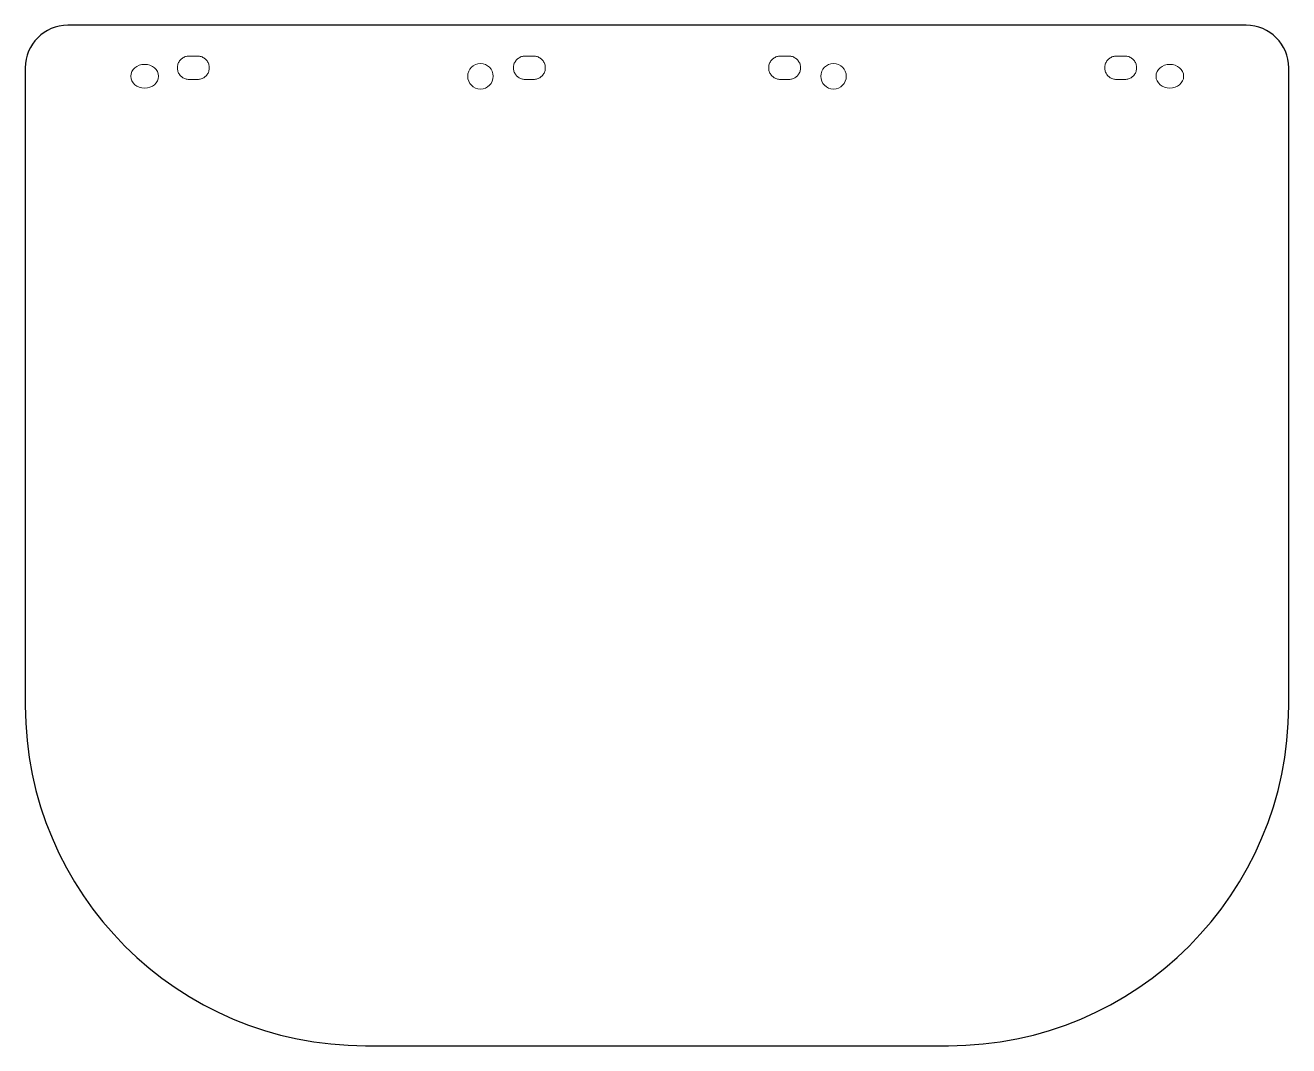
# Model space of a CAD drawing. Header units: millimetres. Extents: x 0 to 297, y 0 to 240.
import ezdxf

# ---------------------------------------------------------------- set-up
doc = ezdxf.new("R2010")
doc.units = ezdxf.units.MM
doc.header["$MEASUREMENT"] = 0
doc.layers.add('Default', color=18, linetype='Continuous', true_color=0x000000)

msp = doc.modelspace()

# ---------------------------------------------------------------- linework, layer by layer
at = {"layer": 'Default'}
for points in [[(287, 240), (10, 240)], [(0, 230), (0, 80)], [(297, 80), (297, 230)], [(80, 0), (217, 0)]]:
    msp.add_lwpolyline(points, dxfattribs=at)
for centre, radius, start, end in [((10, 230), 10, 90, 180), ((287, 230), 10, 0, 90), ((80, 80), 80, 180, 270), ((217, 80), 80, 270, 0)]:
    msp.add_arc(centre, radius, start, end, dxfattribs=at)
at = {"layer": 'Default', "lineweight": 18}
for points, knots in [([(38.5, 227.25), (38.21, 227.25), (37.93, 227.3), (37.65, 227.38), (37.38, 227.47), (37.12, 227.61), (36.88, 227.78), (36.65, 227.95), (36.45, 228.15), (36.28, 228.38), (36.11, 228.62), (35.97, 228.88), (35.88, 229.15), (35.8, 229.43), (35.75, 229.71), (35.75, 230), (35.75, 230.29), (35.8, 230.57), (35.88, 230.85), (35.97, 231.12), (36.11, 231.38), (36.28, 231.62), (36.45, 231.85), (36.65, 232.05), (36.88, 232.22), (37.12, 232.39), (37.38, 232.53), (37.65, 232.62), (37.93, 232.7), (38.21, 232.75), (38.5, 232.75), (38.5, 232.75), (40.5, 232.75), (40.5, 232.75), (40.79, 232.75), (41.08, 232.7), (41.35, 232.62), (41.63, 232.53), (41.88, 232.39), (42.12, 232.22), (42.35, 232.05), (42.56, 231.85), (42.73, 231.62), (42.9, 231.38), (43.03, 231.12), (43.12, 230.85), (43.2, 230.57), (43.25, 230.29), (43.25, 230), (43.25, 229.71), (43.2, 229.43), (43.12, 229.15), (43.03, 228.88), (42.9, 228.62), (42.73, 228.38), (42.56, 228.15), (42.35, 227.95), (42.12, 227.78), (41.88, 227.61), (41.63, 227.47), (41.35, 227.38), (41.08, 227.3), (40.79, 227.25), (40.5, 227.25), (40.5, 227.25), (38.5, 227.25), (38.5, 227.25)], [0, 0, 0, 0, 1, 1, 1, 2, 2, 2, 3, 3, 3, 4, 4, 4, 5, 5, 5, 6, 6, 6, 7, 7, 7, 8, 8, 8, 9, 9, 9, 10, 10, 10, 11, 11, 11, 12, 12, 12, 13, 13, 13, 14, 14, 14, 15, 15, 15, 16, 16, 16, 17, 17, 17, 18, 18, 18, 19, 19, 19, 20, 20, 20, 21, 21, 21, 22, 22, 22, 22]), ([(119.5, 232.75), (119.79, 232.75), (120.08, 232.7), (120.35, 232.62), (120.63, 232.53), (120.88, 232.39), (121.12, 232.22), (121.35, 232.05), (121.56, 231.85), (121.73, 231.62), (121.89, 231.38), (122.03, 231.12), (122.12, 230.85), (122.2, 230.57), (122.25, 230.29), (122.25, 230), (122.25, 229.71), (122.2, 229.43), (122.12, 229.15), (122.03, 228.88), (121.89, 228.62), (121.73, 228.38), (121.56, 228.15), (121.35, 227.95), (121.12, 227.78), (120.88, 227.61), (120.63, 227.47), (120.35, 227.38), (120.08, 227.3), (119.79, 227.25), (119.5, 227.25), (119.5, 227.25), (117.5, 227.25), (117.5, 227.25), (117.21, 227.25), (116.93, 227.3), (116.65, 227.38), (116.38, 227.47), (116.12, 227.61), (115.88, 227.78), (115.65, 227.95), (115.45, 228.15), (115.28, 228.38), (115.11, 228.62), (114.97, 228.88), (114.88, 229.15), (114.8, 229.43), (114.75, 229.71), (114.75, 230), (114.75, 230.29), (114.8, 230.57), (114.88, 230.85), (114.97, 231.12), (115.11, 231.38), (115.28, 231.62), (115.45, 231.85), (115.65, 232.05), (115.88, 232.22), (116.12, 232.39), (116.38, 232.53), (116.65, 232.62), (116.93, 232.7), (117.21, 232.75), (117.5, 232.75), (117.5, 232.75), (119.5, 232.75), (119.5, 232.75)], [0, 0, 0, 0, 1, 1, 1, 2, 2, 2, 3, 3, 3, 4, 4, 4, 5, 5, 5, 6, 6, 6, 7, 7, 7, 8, 8, 8, 9, 9, 9, 10, 10, 10, 11, 11, 11, 12, 12, 12, 13, 13, 13, 14, 14, 14, 15, 15, 15, 16, 16, 16, 17, 17, 17, 18, 18, 18, 19, 19, 19, 20, 20, 20, 21, 21, 21, 22, 22, 22, 22]), ([(179.5, 232.75), (179.79, 232.75), (180.07, 232.7), (180.35, 232.62), (180.62, 232.53), (180.88, 232.39), (181.12, 232.22), (181.35, 232.05), (181.55, 231.85), (181.72, 231.62), (181.89, 231.38), (182.03, 231.12), (182.12, 230.85), (182.2, 230.57), (182.25, 230.29), (182.25, 230), (182.25, 229.71), (182.2, 229.43), (182.12, 229.15), (182.03, 228.88), (181.89, 228.62), (181.72, 228.38), (181.55, 228.15), (181.35, 227.95), (181.12, 227.78), (180.88, 227.61), (180.62, 227.47), (180.35, 227.38), (180.07, 227.3), (179.79, 227.25), (179.5, 227.25), (179.5, 227.25), (177.5, 227.25), (177.5, 227.25), (177.21, 227.25), (176.93, 227.3), (176.65, 227.38), (176.38, 227.47), (176.12, 227.61), (175.88, 227.78), (175.65, 227.95), (175.45, 228.15), (175.28, 228.38), (175.11, 228.62), (174.97, 228.88), (174.88, 229.15), (174.8, 229.43), (174.75, 229.71), (174.75, 230), (174.75, 230.29), (174.8, 230.57), (174.88, 230.85), (174.97, 231.12), (175.11, 231.38), (175.28, 231.62), (175.45, 231.85), (175.65, 232.05), (175.88, 232.22), (176.12, 232.39), (176.38, 232.53), (176.65, 232.62), (176.93, 232.7), (177.21, 232.75), (177.5, 232.75), (177.5, 232.75), (179.5, 232.75), (179.5, 232.75)], [0, 0, 0, 0, 1, 1, 1, 2, 2, 2, 3, 3, 3, 4, 4, 4, 5, 5, 5, 6, 6, 6, 7, 7, 7, 8, 8, 8, 9, 9, 9, 10, 10, 10, 11, 11, 11, 12, 12, 12, 13, 13, 13, 14, 14, 14, 15, 15, 15, 16, 16, 16, 17, 17, 17, 18, 18, 18, 19, 19, 19, 20, 20, 20, 21, 21, 21, 22, 22, 22, 22]), ([(256.5, 227.25), (256.21, 227.25), (255.93, 227.3), (255.65, 227.38), (255.38, 227.47), (255.12, 227.61), (254.88, 227.78), (254.65, 227.95), (254.45, 228.15), (254.28, 228.38), (254.11, 228.62), (253.97, 228.88), (253.88, 229.15), (253.8, 229.43), (253.75, 229.71), (253.75, 230), (253.75, 230.29), (253.8, 230.57), (253.88, 230.85), (253.97, 231.12), (254.11, 231.38), (254.28, 231.62), (254.45, 231.85), (254.65, 232.05), (254.88, 232.22), (255.12, 232.39), (255.38, 232.53), (255.65, 232.62), (255.93, 232.7), (256.21, 232.75), (256.5, 232.75), (256.5, 232.75), (258.5, 232.75), (258.5, 232.75), (258.79, 232.75), (259.07, 232.7), (259.35, 232.62), (259.62, 232.53), (259.88, 232.39), (260.12, 232.22), (260.35, 232.05), (260.55, 231.85), (260.72, 231.62), (260.89, 231.38), (261.03, 231.12), (261.12, 230.85), (261.2, 230.57), (261.25, 230.29), (261.25, 230), (261.25, 229.71), (261.2, 229.43), (261.12, 229.15), (261.03, 228.88), (260.89, 228.62), (260.72, 228.38), (260.55, 228.15), (260.35, 227.95), (260.12, 227.78), (259.88, 227.61), (259.62, 227.47), (259.35, 227.38), (259.07, 227.3), (258.79, 227.25), (258.5, 227.25), (258.5, 227.25), (256.5, 227.25), (256.5, 227.25)], [0, 0, 0, 0, 1, 1, 1, 2, 2, 2, 3, 3, 3, 4, 4, 4, 5, 5, 5, 6, 6, 6, 7, 7, 7, 8, 8, 8, 9, 9, 9, 10, 10, 10, 11, 11, 11, 12, 12, 12, 13, 13, 13, 14, 14, 14, 15, 15, 15, 16, 16, 16, 17, 17, 17, 18, 18, 18, 19, 19, 19, 20, 20, 20, 21, 21, 21, 22, 22, 22, 22]), ([(24.8, 228), (24.8, 229.55), (26.26, 230.8), (28.05, 230.8), (29.85, 230.8), (31.3, 229.55), (31.3, 228), (31.3, 226.45), (29.85, 225.2), (28.05, 225.2), (26.26, 225.2), (24.8, 226.45), (24.8, 228)], [0, 0, 0, 0, 1, 1, 1, 2, 2, 2, 3, 3, 3, 4, 4, 4, 4]), ([(104, 228), (104, 229.66), (105.34, 231), (107, 231), (108.66, 231), (110, 229.66), (110, 228), (110, 226.34), (108.66, 225), (107, 225), (105.34, 225), (104, 226.34), (104, 228)], [0, 0, 0, 0, 1, 1, 1, 2, 2, 2, 3, 3, 3, 4, 4, 4, 4]), ([(187, 228), (187, 229.66), (188.34, 231), (190, 231), (191.66, 231), (193, 229.66), (193, 228), (193, 226.34), (191.66, 225), (190, 225), (188.34, 225), (187, 226.34), (187, 228)], [0, 0, 0, 0, 1, 1, 1, 2, 2, 2, 3, 3, 3, 4, 4, 4, 4]), ([(265.8, 228), (265.8, 229.55), (267.26, 230.8), (269.05, 230.8), (270.85, 230.8), (272.3, 229.55), (272.3, 228), (272.3, 226.45), (270.85, 225.2), (269.05, 225.2), (267.26, 225.2), (265.8, 226.45), (265.8, 228)], [0, 0, 0, 0, 1, 1, 1, 2, 2, 2, 3, 3, 3, 4, 4, 4, 4])]:
    msp.add_open_spline(points, degree=3, knots=knots, dxfattribs=at)

doc.saveas('drawing.dxf')
